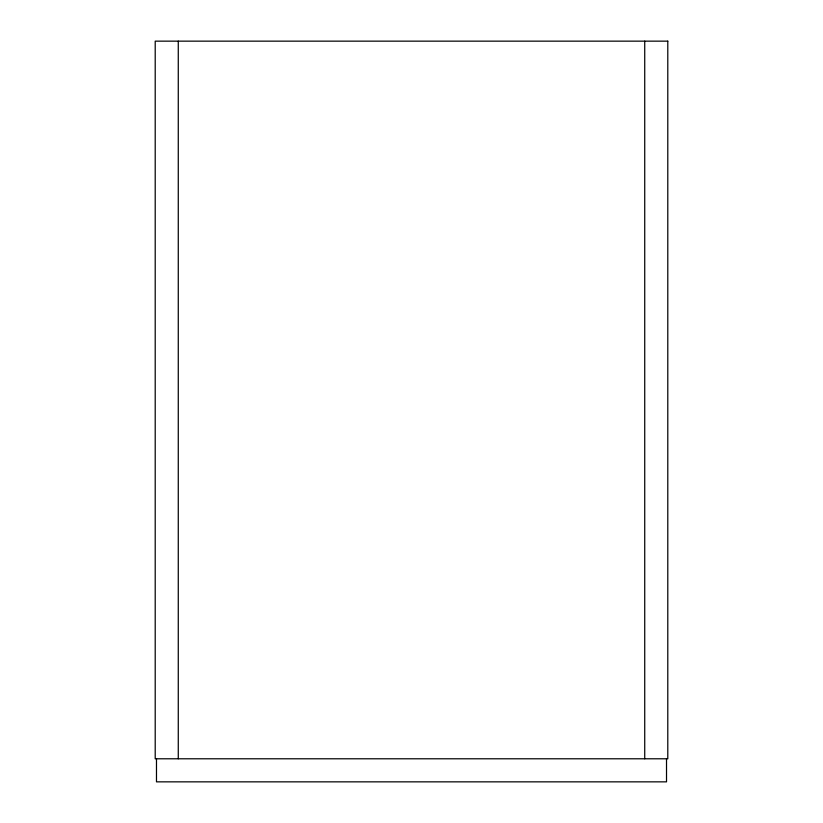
<?xml version="1.0" encoding="UTF-8"?>
<svg xmlns="http://www.w3.org/2000/svg" width="823" height="823" viewBox="0 0 823 823"><rect width="100%" height="100%" fill="white"/><g stroke="black" fill="none" stroke-linecap="round" stroke-linejoin="round"><path stroke-width="1.23" d="M666.517 758.785L666.517 781.85L156.483 781.85L156.483 758.785M644.728 41.15L644.728 758.785M178.272 41.15L178.272 758.785M667.792 41.15L155.208 41.15L155.208 758.785L667.792 758.785L667.792 41.15"/></g></svg>
